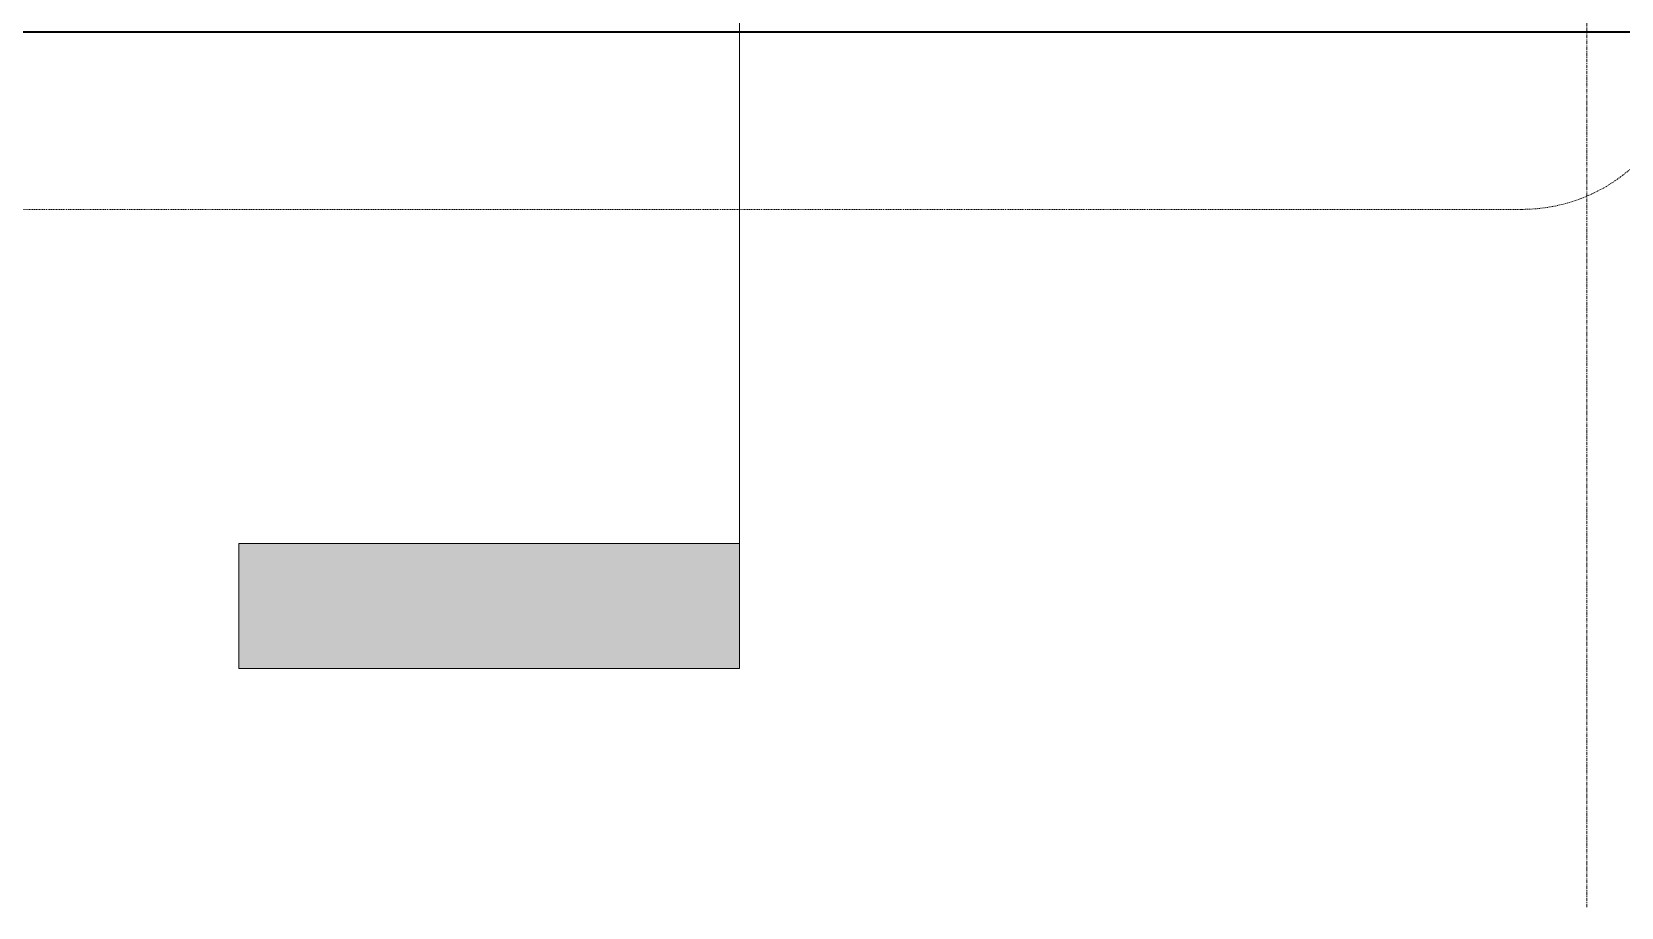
# Model space of a CAD drawing. Header units: inches. Extents: x -55396 to -733, y -290 to 853.
# Drawn here: x -26204.6 to -25976, y -132 to -6 of the extents above; entities that cross this region are included whole.
import ezdxf

# ---------------------------------------------------------------- set-up
doc = ezdxf.new("R2010")
doc.units = ezdxf.units.IN
doc.header["$MEASUREMENT"] = 0
doc.linetypes.add('Dash Dot 3_16_', pattern=[0.3125, 0.1875, -0.0625, 0, -0.0625])
doc.linetypes.add('Grid Line 1_2_', pattern=[0.875, 0.5, -0.125, 0.125, -0.125])
for name, color, linetype, lineweight in [('A-ANNO-SYMB', 150, 'Continuous', 9), ('C-TOPO', 7, 'Continuous', 9), ('G-ANNO-SYMB', 111, 'Continuous', 9), ('S-GRID', 1, 'Continuous', 9)]:
    doc.layers.add(name, color=color, linetype=linetype, lineweight=lineweight)

# ---------------------------------------------------------------- blocks, each defined once
blk = doc.blocks.new('Section - 3_32_ x 3_8_-18514-Section 13')
at = {"layer": 'G-ANNO-SYMB'}
blk.add_hatch(color=256, dxfattribs=at).paths.add_polyline_path([(-24220.84, -79.66), (-24148.84, -79.66), (-24148.84, -97.66), (-24220.84, -97.66)], flags=0)
for p, q in [((-24220.84, -79.66), (-24220.84, -97.66)), ((-24148.84, -79.66), (-24220.84, -79.66)), ((-24148.84, -97.66), (-24148.84, -79.66)), ((-24220.84, -97.66), (-24148.84, -97.66))]:
    blk.add_line(p, q, dxfattribs=at)

msp = doc.modelspace()

# ---------------------------------------------------------------- linework, layer by layer
at = {"layer": 'A-ANNO-SYMB', "linetype": 'Dash Dot 3_16_'}
msp.add_line((-26279.64, -31.57), (-25990.28, -31.57), dxfattribs=at)
msp.add_arc((-25990.28, -7.57), 24, 270, 0, dxfattribs=at)
at = {"layer": 'C-TOPO', "lineweight": 35}
msp.add_line((-26273.39, -6.01), (-23010.35, -6.01), dxfattribs=at)
at = {"layer": 'C-TOPO'}
msp.add_line((-23010.35, -6.01), (-26273.39, -6.01), dxfattribs=at)
at = {"layer": 'G-ANNO-SYMB'}
msp.add_line((-26102.82, 545.16), (-26102.82, -79.66), dxfattribs=at)
at = {"layer": 'S-GRID', "linetype": 'Grid Line 1_2_'}
msp.add_line((-25980.89, -132), (-25980.89, 573.76), dxfattribs=at)
msp.add_line((-25980.89, -132), (-25980.89, 573.76), dxfattribs=at)

# ---------------------------------------------------------------- block references
at = {"layer": 'G-ANNO-SYMB'}
msp.add_blockref('Section - 3_32_ x 3_8_-18514-Section 13', (-1953.98, 0), dxfattribs=at)

doc.saveas('drawing.dxf')
